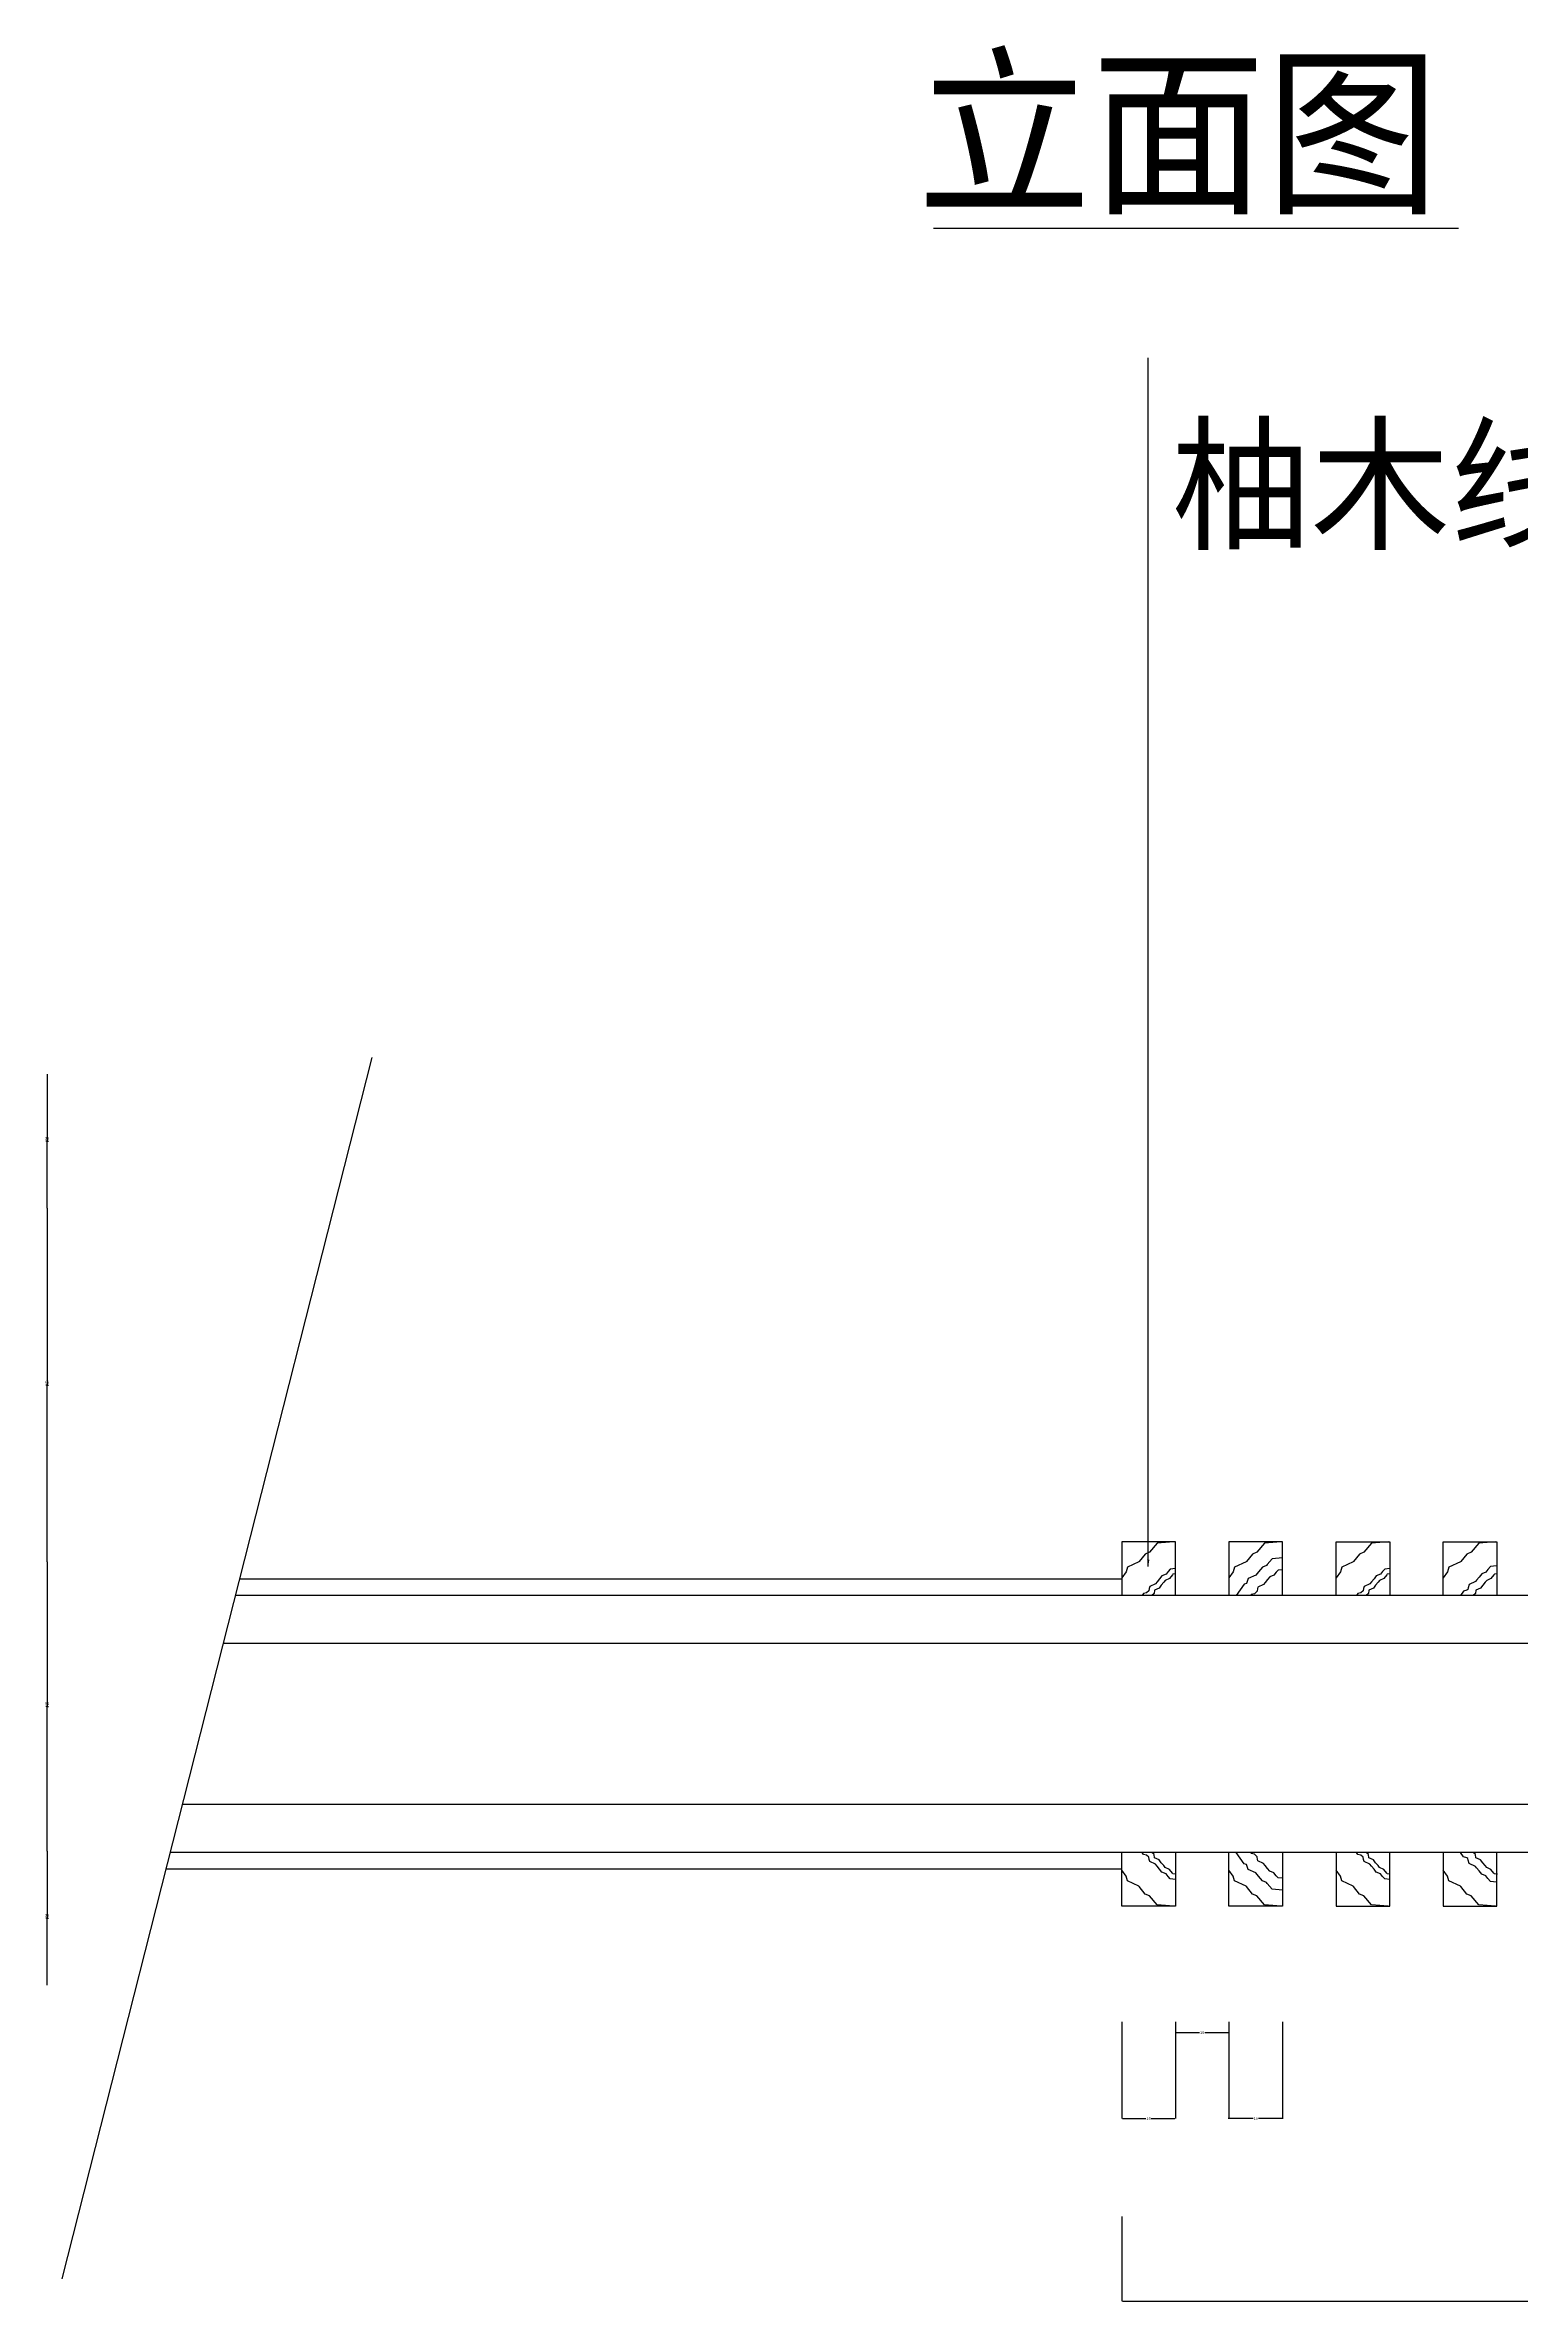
# Model space of a CAD drawing. Header units: metres. Extents: x 226 to 3527, y 156 to 4697.
# Drawn here: x 696 to 1247, y 1067 to 1910 of the extents above; entities that cross this region are included whole.
import ezdxf

# ---------------------------------------------------------------- set-up
doc = ezdxf.new("R2010")
doc.units = ezdxf.units.M
for name, color, linetype in [('3', 3, 'Continuous'), ('4', 4, 'Continuous'), ('7', 7, 'Continuous'), ('BH', 3, 'Continuous'), ('DIM', 3, 'Continuous'), ('TEXT', 3, 'Continuous')]:
    doc.layers.add(name, color=color, linetype=linetype)
doc.dimstyles.get("Standard").update_dxf_attribs({"dimtxt": 2.5, "dimasz": 2.5, "dimexe": 1.25, "dimexo": 0.625, "dimtad": 1, "dimcen": 2.5, "dimazin": 3, "dimtfac": 1, "dimtmove": 0, "dimatfit": 3})

# ---------------------------------------------------------------- blocks, each defined once
blk = doc.blocks.new('*D8')
for p, q in [((697.06, 1343.47), (697.06, 1289.47)), ((696.81, 1289.47), (696.56, 1289.47)), ((697.06, 1235.47), (697.06, 1289.47)), ((697.06, 1289.47), (697.06, 1289.47)), ((697.31, 1289.47), (697.56, 1289.47))]:
    blk.add_line(p, q)
at = {"layer": 'Defpoints'}
for p in [(697.06, 1343.47), (697.06, 1289.47), (697.06, 1235.47)]:
    blk.add_point(p, dxfattribs=at)
at = {"layer": 'DIM', "insert": (697.06, 1290.595), "char_height": 1, "attachment_point": 5}
blk.add_mtext('54', dxfattribs=at)
blk = doc.blocks.new('*D9')
for p, q in [((697.06, 1475.47), (697.06, 1409.47)), ((696.81, 1409.47), (696.56, 1409.47)), ((697.06, 1343.47), (697.06, 1409.47)), ((697.06, 1409.47), (697.06, 1409.47)), ((697.31, 1409.47), (697.56, 1409.47))]:
    blk.add_line(p, q)
at = {"layer": 'Defpoints'}
for p in [(697.06, 1475.47), (697.06, 1409.47), (697.06, 1343.47)]:
    blk.add_point(p, dxfattribs=at)
at = {"layer": 'DIM', "insert": (697.06, 1410.595), "char_height": 1, "attachment_point": 5}
blk.add_mtext('66', dxfattribs=at)
blk = doc.blocks.new('*D10')
for p, q in [((1098.15, 1171.89), (1098.15, 1135.74)), ((1118.15, 1171.89), (1118.15, 1135.74)), ((1098.4, 1135.74), (1107.15, 1135.74)), ((1109.15, 1135.74), (1117.9, 1135.74))]:
    blk.add_line(p, q)
at = {"layer": 'Defpoints'}
for p in [(1098.15, 1171.89), (1118.15, 1171.89), (1098.15, 1135.74)]:
    blk.add_point(p, dxfattribs=at)
at = {"layer": 'DIM', "insert": (1108.15, 1135.74), "char_height": 1, "attachment_point": 5}
blk.add_mtext('10', dxfattribs=at)
blk = doc.blocks.new('*D14')
for p, q in [((697.06, 1235.47), (697.06, 1210.47)), ((696.81, 1210.47), (696.56, 1210.47)), ((697.06, 1185.47), (697.06, 1210.47)), ((697.06, 1210.47), (697.06, 1210.47)), ((697.31, 1210.47), (697.56, 1210.47))]:
    blk.add_line(p, q)
at = {"layer": 'Defpoints'}
for p in [(697.06, 1235.47), (697.06, 1210.47), (697.06, 1185.47)]:
    blk.add_point(p, dxfattribs=at)
at = {"layer": 'DIM', "insert": (697.06, 1211.595), "char_height": 1, "attachment_point": 5}
blk.add_mtext('25', dxfattribs=at)
blk = doc.blocks.new('*D26')
for p, q in [((1098.15, 1099.19), (1098.15, 1067.6)), ((1478.12, 1099.19), (1478.12, 1067.6)), ((1098.4, 1067.6), (1286.635, 1067.6)), ((1289.635, 1067.6), (1477.87, 1067.6))]:
    blk.add_line(p, q)
at = {"layer": 'Defpoints'}
for p in [(1098.15, 1099.19), (1478.12, 1099.19), (1098.15, 1067.6)]:
    blk.add_point(p, dxfattribs=at)
at = {"layer": 'DIM', "insert": (1288.135, 1067.6), "char_height": 1, "attachment_point": 5}
blk.add_mtext('190', dxfattribs=at)
blk = doc.blocks.new('*D27')
for p, q in [((1138.15, 1171.89), (1138.15, 1135.74)), ((1158.15, 1171.89), (1158.15, 1135.74)), ((1147.15, 1135.74), (1137.9, 1135.74)), ((1158.4, 1135.74), (1149.15, 1135.74))]:
    blk.add_line(p, q)
at = {"layer": 'Defpoints'}
for p in [(1138.15, 1171.89), (1158.15, 1171.89), (1158.15, 1135.74)]:
    blk.add_point(p, dxfattribs=at)
at = {"layer": 'DIM', "insert": (1148.15, 1135.74), "char_height": 1, "attachment_point": 5}
blk.add_mtext('10', dxfattribs=at)
blk = doc.blocks.new('*D28')
for p, q in [((1118.15, 1171.89), (1118.15, 1167.84)), ((1138.15, 1171.89), (1138.15, 1167.84)), ((1118.4, 1167.84), (1127.15, 1167.84)), ((1129.15, 1167.84), (1137.9, 1167.84))]:
    blk.add_line(p, q)
at = {"layer": 'Defpoints'}
for p in [(1118.15, 1171.89), (1138.15, 1171.89), (1118.15, 1167.84)]:
    blk.add_point(p, dxfattribs=at)
at = {"layer": 'DIM', "insert": (1128.15, 1167.84), "char_height": 1, "attachment_point": 5}
blk.add_mtext('10', dxfattribs=at)
blk = doc.blocks.new('*D34')
for p, q in [((697.06, 1525.47), (697.06, 1500.47)), ((696.81, 1500.47), (696.56, 1500.47)), ((697.06, 1475.47), (697.06, 1500.47)), ((697.06, 1500.47), (697.06, 1500.47)), ((697.31, 1500.47), (697.56, 1500.47))]:
    blk.add_line(p, q)
at = {"layer": 'Defpoints'}
for p in [(697.06, 1525.47), (697.06, 1500.47), (697.06, 1475.47)]:
    blk.add_point(p, dxfattribs=at)
at = {"layer": 'DIM', "insert": (697.06, 1501.595), "char_height": 1, "attachment_point": 5}
blk.add_mtext('25', dxfattribs=at)

msp = doc.modelspace()

# ---------------------------------------------------------------- hatches: boundary and pattern name
at = {"layer": '3'}
h = msp.add_hatch(dxfattribs=at)
h.set_pattern_fill('DOLMIT', scale=40)
h.paths.add_polyline_path([(767.26, 1330.99), (762.69, 1312.99), (1566.62, 1312.99), (1568.97, 1330.99)])
h.paths.add_polyline_path([(1556.4, 1234.99), (1558.76, 1252.99), (747.46, 1252.99), (742.89, 1234.99)])

# ---------------------------------------------------------------- linework, layer by layer
msp.add_line((818.22, 1531.78), (702.5, 1075.87), dxfattribs=at)
at = {"layer": '4'}
for p, q in [((1098.15, 1336.99), (768.78, 1336.99)), ((1118.15, 1330.99), (1098.15, 1330.99)), ((1158.15, 1330.99), (1138.15, 1330.99)), ((1198.15, 1330.99), (1178.15, 1330.99)), ((1238.15, 1330.99), (1218.15, 1330.99)), ((1118.15, 1234.99), (1098.15, 1234.99)), ((1118.15, 1234.99), (1098.15, 1234.99)), ((1158.15, 1234.99), (1138.15, 1234.99)), ((1198.15, 1234.99), (1178.15, 1234.99)), ((1238.15, 1234.99), (1218.15, 1234.99)), ((741.37, 1228.99), (1098.15, 1228.99))]:
    msp.add_line(p, q, dxfattribs=at)
for points in [[(1118.15, 1330.99), (1118.15, 1350.99), (1098.15, 1350.99), (1098.15, 1330.99)], [(1158.15, 1330.99), (1158.15, 1350.99), (1138.15, 1350.99), (1138.15, 1330.99)], [(1178.15, 1330.99), (1178.15, 1350.99), (1198.15, 1350.99), (1198.15, 1330.99)], [(1218.15, 1330.99), (1218.15, 1350.99), (1238.15, 1350.99), (1238.15, 1330.99)], [(1118.15, 1234.99), (1118.15, 1214.99), (1098.15, 1214.99), (1098.15, 1234.99)], [(1158.15, 1234.99), (1158.15, 1214.99), (1138.15, 1214.99), (1138.15, 1234.99)], [(1178.15, 1234.99), (1178.15, 1214.99), (1198.15, 1214.99), (1198.15, 1234.99)], [(1218.15, 1234.99), (1218.15, 1214.99), (1238.15, 1214.99), (1238.15, 1234.99)]]:
    msp.add_lwpolyline(points, dxfattribs=at)
at = {"layer": '7'}
for p, q in [((1568.97, 1330.99), (767.26, 1330.99)), ((1566.62, 1312.99), (762.69, 1312.99)), ((1558.76, 1252.99), (747.46, 1252.99)), ((1556.4, 1234.99), (742.89, 1234.99))]:
    msp.add_line(p, q, dxfattribs=at)
at = {"layer": 'BH'}
for points in [[(1117.62, 1350.98), (1111.39, 1350.43), (1108.49, 1347.13), (1106.9, 1346.44), (1104.65, 1343.64), (1104.51, 1343.48), (1100.27, 1341.57), (1099.77, 1339.81), (1098.15, 1337.55)], [(1157.62, 1350.98), (1151.39, 1350.43), (1148.49, 1347.13), (1146.9, 1346.44), (1144.65, 1343.64), (1144.51, 1343.48), (1140.27, 1341.57), (1139.77, 1339.81), (1138.15, 1337.55)], [(1197.62, 1350.98), (1191.39, 1350.43), (1188.49, 1347.13), (1186.9, 1346.44), (1184.65, 1343.64), (1184.51, 1343.48), (1180.27, 1341.57), (1179.77, 1339.81), (1178.15, 1337.55)], [(1237.62, 1350.98), (1231.39, 1350.43), (1228.49, 1347.13), (1226.9, 1346.44), (1224.65, 1343.64), (1224.51, 1343.48), (1220.27, 1341.57), (1219.77, 1339.81), (1218.15, 1337.55)], [(1118.15, 1340.99), (1116.26, 1340.82), (1115.51, 1339.96), (1115.51, 1339.96), (1114.65, 1338.88), (1114.65, 1338.88), (1113.14, 1338.24), (1113.14, 1338.24), (1112.28, 1337.16), (1112.28, 1337.16), (1111.3, 1336.08), (1111.3, 1336.08), (1110.77, 1335.33), (1110.77, 1335.33), (1108.61, 1334.36), (1108.61, 1334.36), (1108.39, 1333.61), (1108.39, 1333.61), (1108.29, 1332.74), (1107.42, 1331.99), (1106.24, 1331.67), (1105.75, 1330.99)], [(1158.15, 1345.01), (1154.31, 1344.67), (1152.44, 1342.53), (1152.15, 1342.17), (1150.64, 1341.52), (1149.23, 1339.75), (1148.18, 1338.59), (1148.14, 1338.53), (1145.27, 1337.25), (1144.75, 1335.41), (1143.81, 1335.15), (1140.84, 1330.99)], [(1158.19, 1340.59), (1156.46, 1340.44), (1155.82, 1339.71), (1154.9, 1338.56), (1153.39, 1337.91), (1152.58, 1336.9), (1151.62, 1335.83), (1151.03, 1335.01), (1148.94, 1334.07), (1148.79, 1333.52), (1148.66, 1332.54), (1147.62, 1331.63), (1146.48, 1331.32), (1146.25, 1330.99)], [(1198.15, 1340.99), (1196.26, 1340.82), (1195.51, 1339.96), (1195.51, 1339.96), (1194.65, 1338.88), (1194.65, 1338.88), (1193.14, 1338.24), (1193.14, 1338.24), (1192.28, 1337.16), (1192.28, 1337.16), (1191.3, 1336.08), (1191.3, 1336.08), (1190.77, 1335.33), (1190.77, 1335.33), (1188.61, 1334.36), (1188.61, 1334.36), (1188.39, 1333.61), (1188.39, 1333.61), (1188.29, 1332.74), (1187.42, 1331.99), (1186.24, 1331.67), (1185.75, 1330.99)], [(1238.06, 1341.99), (1235.78, 1341.79), (1234.74, 1340.6), (1234.02, 1339.71), (1232.51, 1339.06), (1231.51, 1337.81), (1230.52, 1336.71), (1230.11, 1336.13), (1227.78, 1335.08), (1227.41, 1333.81), (1227.34, 1333.25), (1226.94, 1332.89), (1225.63, 1332.54), (1224.53, 1330.99)], [(1118.33, 1339), (1117.24, 1338.9), (1117.04, 1338.68), (1115.9, 1337.24), (1114.39, 1336.6), (1113.8, 1335.87), (1112.87, 1334.83), (1112.08, 1333.73), (1110.33, 1332.94), (1110.18, 1331.74), (1109.32, 1330.99)], [(1198.33, 1339), (1197.24, 1338.9), (1197.04, 1338.68), (1195.9, 1337.24), (1194.39, 1336.6), (1193.8, 1335.87), (1192.87, 1334.83), (1192.08, 1333.73), (1190.33, 1332.94), (1190.18, 1331.74), (1189.32, 1330.99)], [(1238.33, 1339), (1237.24, 1338.9), (1237.04, 1338.68), (1235.9, 1337.24), (1234.39, 1336.6), (1233.8, 1335.87), (1232.87, 1334.83), (1232.08, 1333.73), (1230.33, 1332.94), (1230.18, 1331.74), (1229.32, 1330.99)], [(1118.15, 1224.99), (1116.26, 1225.16), (1115.51, 1226.02), (1115.51, 1226.02), (1114.65, 1227.1), (1114.65, 1227.1), (1113.14, 1227.74), (1113.14, 1227.74), (1112.28, 1228.82), (1112.28, 1228.82), (1111.3, 1229.9), (1111.3, 1229.9), (1110.77, 1230.65), (1110.77, 1230.65), (1108.61, 1231.62), (1108.61, 1231.62), (1108.39, 1232.38), (1108.39, 1232.38), (1108.29, 1233.24), (1107.42, 1233.99), (1106.24, 1234.32), (1105.75, 1234.99)], [(1118.33, 1226.98), (1117.24, 1227.08), (1117.04, 1227.3), (1115.9, 1228.74), (1114.39, 1229.38), (1113.8, 1230.12), (1112.87, 1231.15), (1112.08, 1232.25), (1110.33, 1233.04), (1110.18, 1234.24), (1109.32, 1234.99)], [(1158.15, 1220.98), (1154.31, 1221.31), (1152.44, 1223.45), (1152.15, 1223.81), (1150.64, 1224.46), (1149.23, 1226.23), (1148.18, 1227.39), (1148.14, 1227.45), (1145.27, 1228.74), (1144.75, 1230.58), (1143.81, 1230.83), (1140.84, 1234.99)], [(1158.19, 1225.39), (1156.46, 1225.54), (1155.82, 1226.28), (1154.9, 1227.42), (1153.39, 1228.07), (1152.58, 1229.08), (1151.62, 1230.15), (1151.03, 1230.97), (1148.94, 1231.91), (1148.79, 1232.46), (1148.66, 1233.44), (1147.62, 1234.35), (1146.48, 1234.66), (1146.25, 1234.99)], [(1198.15, 1224.99), (1196.26, 1225.16), (1195.51, 1226.02), (1195.51, 1226.02), (1194.65, 1227.1), (1194.65, 1227.1), (1193.14, 1227.74), (1193.14, 1227.74), (1192.28, 1228.82), (1192.28, 1228.82), (1191.3, 1229.9), (1191.3, 1229.9), (1190.77, 1230.65), (1190.77, 1230.65), (1188.61, 1231.62), (1188.61, 1231.62), (1188.39, 1232.38), (1188.39, 1232.38), (1188.29, 1233.24), (1187.42, 1233.99), (1186.24, 1234.32), (1185.75, 1234.99)], [(1198.33, 1226.98), (1197.24, 1227.08), (1197.04, 1227.3), (1195.9, 1228.74), (1194.39, 1229.38), (1193.8, 1230.12), (1192.87, 1231.15), (1192.08, 1232.25), (1190.33, 1233.04), (1190.18, 1234.24), (1189.32, 1234.99)], [(1238.06, 1223.99), (1235.78, 1224.2), (1234.74, 1225.38), (1234.02, 1226.28), (1232.51, 1226.92), (1231.51, 1228.17), (1230.52, 1229.27), (1230.11, 1229.85), (1227.78, 1230.9), (1227.41, 1232.18), (1227.34, 1232.74), (1226.94, 1233.09), (1225.63, 1233.44), (1224.53, 1234.99)], [(1238.33, 1226.98), (1237.24, 1227.08), (1237.04, 1227.3), (1235.9, 1228.74), (1234.39, 1229.38), (1233.8, 1230.12), (1232.87, 1231.15), (1232.08, 1232.25), (1230.33, 1233.04), (1230.18, 1234.24), (1229.32, 1234.99)], [(1117.62, 1215), (1111.39, 1215.55), (1108.49, 1218.85), (1106.9, 1219.54), (1104.65, 1222.34), (1104.51, 1222.5), (1100.27, 1224.41), (1099.77, 1226.17), (1098.15, 1228.43)], [(1157.62, 1215), (1151.39, 1215.55), (1148.49, 1218.85), (1146.9, 1219.54), (1144.65, 1222.34), (1144.51, 1222.5), (1140.27, 1224.41), (1139.77, 1226.17), (1138.15, 1228.43)], [(1197.62, 1215), (1191.39, 1215.55), (1188.49, 1218.85), (1186.9, 1219.54), (1184.65, 1222.34), (1184.51, 1222.5), (1180.27, 1224.41), (1179.77, 1226.17), (1178.15, 1228.43)], [(1237.62, 1215), (1231.39, 1215.55), (1228.49, 1218.85), (1226.9, 1219.54), (1224.65, 1222.34), (1224.51, 1222.5), (1220.27, 1224.41), (1219.77, 1226.17), (1218.15, 1228.43)]]:
    msp.add_lwpolyline(points, dxfattribs=at)
at = {"layer": 'TEXT'}
msp.add_line((1027.91, 1841.35), (1223.83, 1841.35), dxfattribs=at)

# ---------------------------------------------------------------- texts
msp.add_text('立面图', height=50, dxfattribs=at).set_placement((1021.78, 1851.9))
at = {"layer": 'TEXT', "insert": (1116.64, 1765.53), "char_height": 40, "attachment_point": 1}
msp.add_mtext('柚木线条亚光清漆饰面', dxfattribs=at)

# ---------------------------------------------------------------- dimensions: what is measured, and where the dimension line sits
at = {"layer": 'DIM'}
for base, p1, p2, text, picture, middle in [((697.06, 1500.47), (697.06, 1525.47), (697.06, 1475.47), '25', '*D34', (697.06, 1501.595)), ((697.06, 1409.47), (697.06, 1475.47), (697.06, 1343.47), '66', '*D9', (697.06, 1410.595)), ((697.06, 1289.47), (697.06, 1343.47), (697.06, 1235.47), '54', '*D8', (697.06, 1290.595)), ((697.06, 1210.47), (697.06, 1235.47), (697.06, 1185.47), '25', '*D14', (697.06, 1211.595)), ((1098.15, 1135.74), (1098.15, 1171.89), (1118.15, 1171.89), '10', '*D10', (1108.15, 1135.74)), ((1118.15, 1167.84), (1118.15, 1171.89), (1138.15, 1171.89), '10', '*D28', (1128.15, 1167.84)), ((1158.15, 1135.74), (1158.15, 1171.89), (1138.15, 1171.89), '10', '*D27', (1148.15, 1135.74)), ((1098.15, 1067.6), (1098.15, 1099.19), (1478.12, 1099.19), '190', '*D26', (1288.135, 1067.6))]:
    dim = msp.add_linear_dim(base=base, p1=p1, p2=p2, text=text, dimstyle='Standard', dxfattribs=at)
    dim.commit()
    dim.dimension.update_dxf_attribs({"geometry": picture, "text_midpoint": middle})

# ---------------------------------------------------------------- leaders
at = {"layer": 'BH'}
msp.add_leader([(1108.02, 1341.79), (1108.02, 1792.91)], dimstyle='Standard', dxfattribs=at)

doc.saveas('drawing.dxf')
